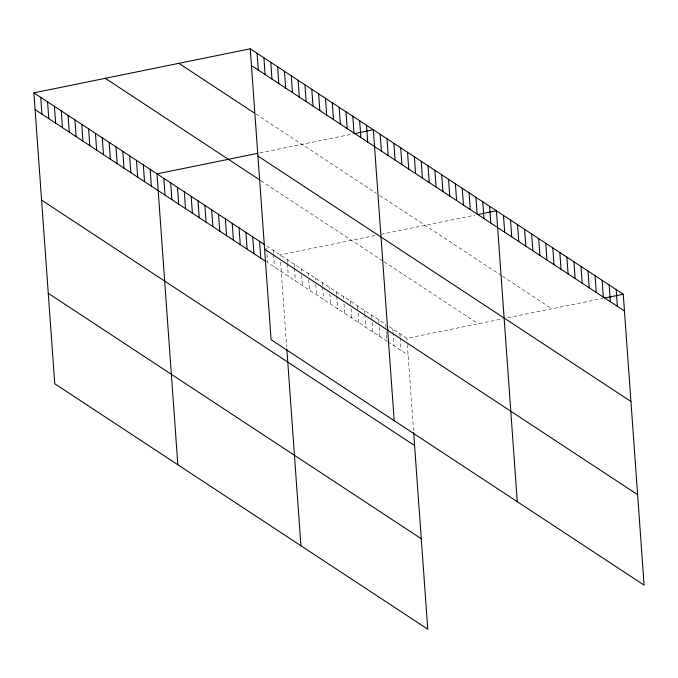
<?xml version="1.0" encoding="UTF-8"?>
<svg xmlns="http://www.w3.org/2000/svg" width="678" height="678" viewBox="0 0 678 678"><rect width="100%" height="100%" fill="white"/><g stroke="black" fill="none" stroke-linecap="round" stroke-linejoin="round"><path stroke-width="0.51" stroke-dasharray="3.39 2.54" d="M259.767 152.923L352.933 133.947M375.01 235.52L280.082 254.852L280.311 257.996M380.9 234.317L475.007 215.146M389.291 326.711L406.902 338.305L502.813 318.77M507.72 317.77L602.852 298.396M255.784 113.955L376.307 193.264M379.731 195.518L501.652 275.743M502.534 276.327L551.858 308.778M260.869 180.687L383.18 261.174M384.062 261.75L478.295 323.762M387.85 341.754L408.105 355.086M406.902 338.305L407.054 340.398M407.359 344.594L413.512 430.471M399.859 333.669L400.088 336.813M400.156 337.864L401.062 350.45M392.816 329.033L392.96 331.127M393.037 332.178L394.02 345.814M385.994 327.542L385.765 324.398L266.403 245.851L266.632 248.996M386.291 331.737L386.443 333.83M386.519 334.881L386.969 341.178L267.607 262.632L266.708 250.046M378.722 319.762L378.951 322.906M379.248 327.101L379.926 336.542M371.68 315.126L371.9 318.27M372.205 322.465L372.883 331.906M364.628 310.49L364.857 313.634M364.934 314.685L365.832 327.271M357.586 305.846L357.806 308.999M358.111 313.194L358.789 322.635M350.543 301.21L350.763 304.363M351.068 308.558L351.738 317.999M343.492 296.574L343.644 298.676M344.017 303.922L344.695 313.363M336.449 291.938L336.669 295.091M336.746 296.133L337.652 308.719M329.406 287.303L329.55 289.404M329.855 293.599L330.601 304.083M322.355 282.667L322.584 285.819M322.66 286.862L323.559 299.447M315.312 278.031L315.465 280.133M315.762 284.328L316.516 294.811M308.261 273.395L308.414 275.497M308.719 279.692L309.465 290.176M301.218 268.759L301.371 270.861M301.668 275.056L302.422 285.54M294.176 264.123L294.396 267.268M294.472 268.319L295.379 280.904M287.125 259.488L287.353 262.632M287.43 263.683L288.328 276.268M280.607 262.191L286.692 347.017M273.242 250.351L273.471 253.496M273.548 254.547L274.446 267.132"/><path stroke-width="1.02" d="M413.656 432.479L427.759 629.209L54.748 383.765L33.9 92.861L250.241 48.791L623.251 294.235L644.1 585.139L271.098 339.695L250.241 48.791M257.81 153.321L156.991 173.856L177.839 464.761M353.958 133.736L373.332 129.795L394.189 420.691M478.066 214.528L496.423 210.79L517.28 501.686M604.886 297.981L623.251 294.235M251.445 65.58L624.455 311.016M178.848 63.334L254.072 112.836M257.928 156.033L630.938 401.478M105.293 78.317L260.013 180.128M33.9 92.861L264.7 244.724M264.615 249.233L637.617 494.677M35.103 109.641L265.903 261.513M41.587 200.103L414.589 445.548M48.265 293.303L421.275 538.747M616.2 289.599L617.404 306.38M609.158 284.963L610.361 301.744M602.115 280.328L603.31 297.108M595.064 275.692L596.267 292.472M588.021 271.056L589.224 287.836M580.978 266.42L582.173 283.201M573.927 261.784L575.13 278.565M566.884 257.148L568.088 273.929M559.833 252.513L561.037 269.293M552.79 247.877L553.994 264.657M545.748 243.241L546.951 260.021M538.696 238.605L539.9 255.386M531.654 233.969L532.857 250.75M524.611 229.334L525.814 246.114M517.56 224.698L518.763 241.478M510.517 220.062L511.72 236.842M503.474 215.426L504.678 232.207M489.584 206.29L490.787 223.07M482.753 201.79L483.956 218.57M475.914 197.29L477.117 214.07M469.074 192.789L470.278 209.57M462.235 188.289L463.438 205.07M455.396 183.789L456.599 200.569M448.556 179.289L449.76 196.069M441.717 174.788L442.92 191.569M434.878 170.288L436.081 187.069M428.038 165.788L429.242 182.568M421.208 161.288L422.411 178.068M414.368 156.787L415.572 173.568M407.529 152.287L408.732 169.068M400.69 147.787L401.893 164.568M393.85 143.287L395.054 160.067M387.011 138.787L388.214 155.576M380.172 134.286L381.375 151.075M366.493 125.294L367.696 142.075M359.662 120.794L360.857 137.575M352.823 116.294L354.026 133.074M345.983 111.794L347.187 128.574M339.144 107.293L340.348 124.074M332.305 102.793L333.508 119.574M325.465 98.293L326.669 115.074M318.626 93.793L319.83 110.573M311.787 89.293L312.99 106.073M304.947 84.792L306.151 101.573M298.117 80.292L299.312 97.073M291.277 75.792L292.481 92.572M284.438 71.292L285.641 88.072M277.599 66.791L278.802 83.572M270.759 62.291L271.963 79.072M286.836 349.026L300.939 545.756M263.92 57.791L265.123 74.572M257.081 53.291L258.284 70.071M259.564 241.351L260.767 258.132M252.733 236.851L253.928 253.631M245.894 232.351L247.097 249.131M239.054 227.85L240.258 244.631M232.215 223.35L233.418 240.139M225.376 218.85L226.579 235.639M218.536 214.35L219.74 231.139M211.697 209.858L212.9 226.638M204.858 205.358L206.061 222.138M198.018 200.858L199.222 217.638M191.188 196.357L192.382 213.138M184.348 191.857L185.552 208.638M177.509 187.357L178.712 204.137M170.67 182.857L171.873 199.637M163.83 178.356L165.034 195.137M150.152 169.356L151.355 186.136M143.312 164.856L144.516 181.636M136.473 160.355L137.676 177.136M129.634 155.855L130.837 172.636M122.803 151.355L124.006 168.136M115.963 146.855L117.167 163.635M109.124 142.355L110.328 159.135M102.285 137.854L103.488 154.635M95.445 133.354L96.649 150.143M88.606 128.854L89.81 145.643M81.767 124.354L82.97 141.143M74.927 119.862L76.131 136.642M68.088 115.362L69.292 132.142M61.257 110.861L62.461 127.642M54.418 106.361L55.621 123.142M47.579 101.861L48.782 118.642M40.739 97.361L41.943 114.141"/></g></svg>
